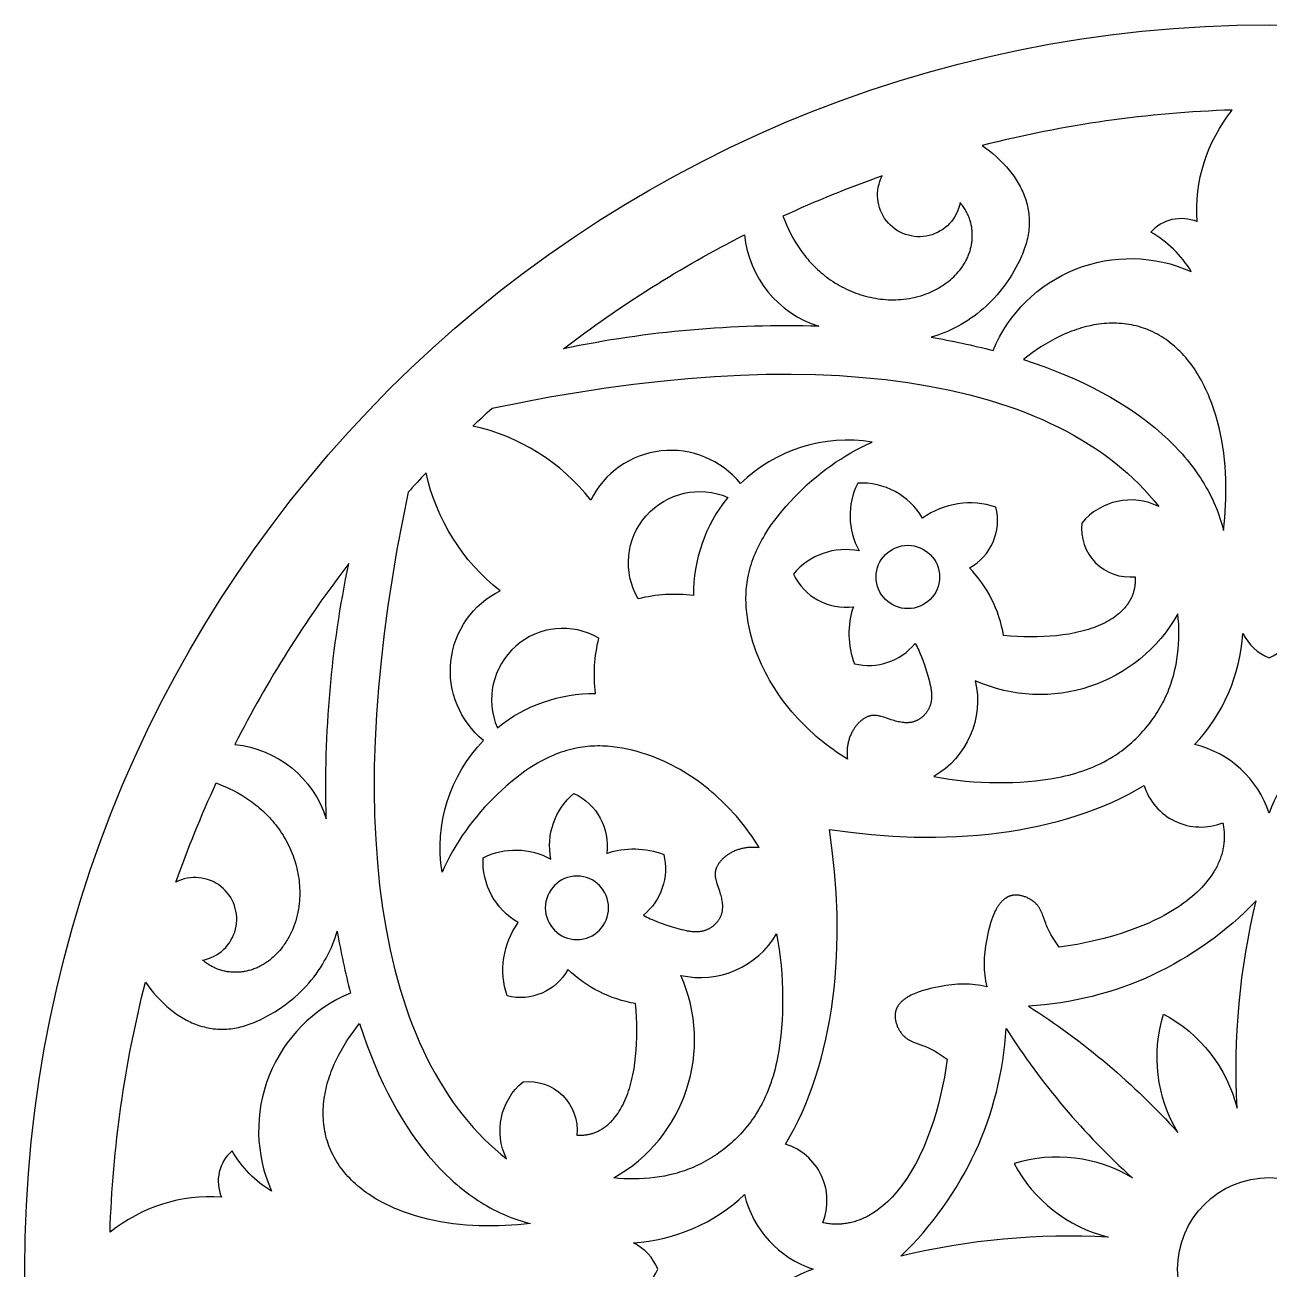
# Model space of a CAD drawing. Extents: x 4084 to 4967, y 642 to 1525.
# Drawn here: x 4084.3 to 4525.8, y 1083.1 to 1524.6 of the extents above; entities that cross this region are included whole.
import ezdxf

# ---------------------------------------------------------------- set-up
doc = ezdxf.new("R2010")
doc.units = 0
doc.layers.add('LAYER_1', color=1, linetype='CONTINUOUS')

msp = doc.modelspace()

# ---------------------------------------------------------------- linework, layer by layer
at = {"layer": 'LAYER_1'}
for points in [[(4427.89, 1409.04, -0.422668), (4498.19, 1437.05, 0.127435), (4483.86, 1451.04, -0.326761), (4500.26, 1454.82, -0.189007), (4512.74, 1494.37, 0.054597), (4424.03, 1481.79), (4425.31, 1480.85), (4426.56, 1479.88), (4427.76, 1478.9), (4428.92, 1477.88), (4430.04, 1476.85), (4431.11, 1475.79), (4432.13, 1474.71), (4432.62, 1474.16), (4433.1, 1473.61), (4433.57, 1473.05), (4434.02, 1472.49), (4434.47, 1471.92), (4434.89, 1471.35), (4435.31, 1470.77), (4435.71, 1470.18), (4436.09, 1469.59), (4436.47, 1469), (4436.82, 1468.4), (4437.17, 1467.8), (4437.49, 1467.19), (4437.81, 1466.58), (4438.1, 1465.96), (4438.39, 1465.34), (4438.65, 1464.72), (4438.9, 1464.09), (4439.14, 1463.46), (4439.36, 1462.82), (4439.56, 1462.18), (4439.75, 1461.53), (4439.92, 1460.89), (4440.07, 1460.24), (4440.21, 1459.58), (4440.33, 1458.92), (4440.43, 1458.26), (4440.52, 1457.6), (4440.59, 1456.93), (4440.64, 1456.26), (4440.67, 1455.59), (4440.69, 1454.92), (4440.69, 1454.24), (4440.67, 1453.56), (4440.64, 1452.88), (4440.59, 1452.2), (4440.52, 1451.51), (4440.43, 1450.83), (4440.32, 1450.14), (4440.2, 1449.45), (4440.06, 1448.76), (4439.9, 1448.07), (4439.72, 1447.38), (4439.53, 1446.69), (4439.31, 1445.99), (4439.08, 1445.3), (4438.83, 1444.61), (4438.57, 1443.91), (4438.29, 1443.22), (4437.99, 1442.52), (4437.35, 1441.15), (4436.68, 1439.79), (4435.98, 1438.47), (4435.25, 1437.16), (4434.49, 1435.89), (4433.7, 1434.64), (4432.88, 1433.42), (4432.03, 1432.23), (4431.15, 1431.07), (4430.25, 1429.94), (4429.32, 1428.84), (4428.37, 1427.78), (4427.39, 1426.75), (4426.39, 1425.75), (4425.38, 1424.79), (4424.34, 1423.86), (4423.28, 1422.96), (4422.2, 1422.1), (4421.11, 1421.28), (4420, 1420.49), (4418.88, 1419.73), (4417.74, 1419.02), (4416.59, 1418.33), (4415.44, 1417.69), (4414.27, 1417.07), (4413.09, 1416.49), (4411.9, 1415.95), (4410.71, 1415.44), (4409.51, 1414.97), (4408.31, 1414.53), (4407.1, 1414.12), (4405.9, 1413.74, -0.023045)], [(4416.17, 1461.51, -1.162222), (4388.57, 1471.01, 0.023123), (4353.33, 1456.68), (4353.94, 1455.13), (4354.59, 1453.58), (4355.3, 1452.06), (4356.05, 1450.55), (4356.85, 1449.07), (4357.7, 1447.61), (4358.6, 1446.18), (4359.55, 1444.78), (4360.04, 1444.09), (4360.54, 1443.41), (4361.06, 1442.74), (4361.59, 1442.08), (4362.13, 1441.43), (4362.68, 1440.79), (4363.25, 1440.16), (4363.82, 1439.54), (4364.41, 1438.93), (4365.01, 1438.34), (4365.63, 1437.75), (4366.25, 1437.18), (4366.89, 1436.62), (4367.54, 1436.08), (4368.2, 1435.55), (4368.87, 1435.03), (4369.6, 1434.5), (4370.34, 1433.98), (4371.09, 1433.48), (4371.85, 1432.99), (4372.63, 1432.53), (4373.42, 1432.08), (4374.21, 1431.65), (4375.02, 1431.23), (4375.84, 1430.83), (4376.66, 1430.46), (4377.5, 1430.1), (4378.34, 1429.76), (4379.19, 1429.43), (4380.05, 1429.13), (4380.91, 1428.85), (4381.78, 1428.59), (4382.65, 1428.34), (4383.53, 1428.12), (4384.41, 1427.92), (4385.3, 1427.73), (4386.19, 1427.57), (4387.08, 1427.43), (4387.98, 1427.31), (4388.88, 1427.21), (4389.77, 1427.14), (4390.67, 1427.08), (4391.57, 1427.05), (4392.47, 1427.04), (4393.37, 1427.06), (4394.27, 1427.1), (4395.17, 1427.16), (4396.06, 1427.24), (4397.1, 1427.37), (4398.14, 1427.53), (4399.17, 1427.72), (4400.19, 1427.95), (4401.21, 1428.21), (4402.22, 1428.5), (4403.21, 1428.82), (4404.19, 1429.18), (4405.16, 1429.56), (4406.12, 1429.98), (4407.06, 1430.44), (4407.53, 1430.68), (4407.99, 1430.92), (4408.44, 1431.18), (4408.89, 1431.44), (4409.34, 1431.71), (4409.78, 1431.99), (4410.22, 1432.28), (4410.65, 1432.57), (4411.08, 1432.88), (4411.5, 1433.19), (4412.12, 1433.67), (4412.73, 1434.17), (4413.32, 1434.69), (4413.9, 1435.23), (4414.46, 1435.78), (4415, 1436.35), (4415.52, 1436.94), (4416.03, 1437.54), (4416.51, 1438.16), (4416.74, 1438.48), (4416.97, 1438.8), (4417.19, 1439.13), (4417.4, 1439.45), (4417.61, 1439.79), (4417.81, 1440.12), (4418.01, 1440.46), (4418.2, 1440.8), (4418.38, 1441.15), (4418.56, 1441.5), (4418.73, 1441.86), (4418.89, 1442.22), (4419.04, 1442.58), (4419.19, 1442.94), (4419.33, 1443.31), (4419.46, 1443.69), (4419.59, 1444.07), (4419.7, 1444.45), (4419.81, 1444.83), (4419.92, 1445.22), (4420.01, 1445.61), (4420.1, 1446), (4420.17, 1446.39), (4420.24, 1446.78), (4420.3, 1447.18), (4420.36, 1447.58), (4420.4, 1447.97), (4420.44, 1448.37), (4420.47, 1448.77), (4420.49, 1449.17), (4420.5, 1449.57), (4420.5, 1449.97), (4420.5, 1450.37), (4420.49, 1450.77), (4420.46, 1451.17), (4420.43, 1451.57), (4420.39, 1451.96), (4420.35, 1452.36), (4420.29, 1452.75), (4420.22, 1453.14), (4420.15, 1453.53), (4420.07, 1453.92), (4419.97, 1454.3), (4419.87, 1454.68), (4419.76, 1455.06), (4419.64, 1455.44), (4419.5, 1455.85), (4419.34, 1456.27), (4419.17, 1456.67), (4419, 1457.08), (4418.81, 1457.47), (4418.61, 1457.87), (4418.4, 1458.26), (4418.19, 1458.64), (4417.96, 1459.02), (4417.73, 1459.39), (4417.49, 1459.76), (4417.24, 1460.12), (4416.98, 1460.48), (4416.72, 1460.83), (4416.45, 1461.17)], [(4339.71, 1450.09, 0.301274), (4366.04, 1417.64, 0.05864), (4275.47, 1409.66, -0.046215)], [(4285.11, 1355.97, 0.174213), (4243.26, 1382.23, -0.005671), (4250.12, 1388.56), (4270.49, 1392.55), (4290.48, 1395.79), (4300.31, 1397.11), (4310.01, 1398.22), (4319.57, 1399.13), (4328.98, 1399.83), (4338.23, 1400.32), (4347.31, 1400.59), (4356.2, 1400.65), (4364.91, 1400.49), (4373.41, 1400.12), (4381.69, 1399.52), (4389.76, 1398.71), (4397.6, 1397.68), (4405.2, 1396.44), (4412.55, 1394.97), (4416.14, 1394.16), (4419.65, 1393.3), (4423.11, 1392.38), (4426.5, 1391.41), (4429.82, 1390.39), (4433.07, 1389.32), (4436.26, 1388.19), (4439.38, 1387.02), (4442.42, 1385.79), (4445.4, 1384.51), (4448.31, 1383.19), (4451.15, 1381.81), (4453.92, 1380.39), (4456.62, 1378.92), (4459.24, 1377.4), (4461.79, 1375.84), (4464.27, 1374.23), (4466.68, 1372.57), (4469.01, 1370.87), (4471.27, 1369.12), (4473.46, 1367.34), (4475.57, 1365.51), (4477.62, 1363.63), (4479.58, 1361.72), (4481.48, 1359.77), (4483.3, 1357.77), (4485.04, 1355.74), (4486.72, 1353.67, 0.348975), (4459.37, 1347.82, 0.480384), (4478.3, 1328.78), (4478.31, 1328.46), (4478.32, 1328.14), (4478.33, 1327.83), (4478.33, 1327.51), (4478.32, 1327.2), (4478.31, 1326.88), (4478.29, 1326.57), (4478.26, 1326.26), (4478.23, 1325.95), (4478.19, 1325.64), (4478.15, 1325.33), (4478.1, 1325.02), (4478.04, 1324.71), (4477.98, 1324.4), (4477.91, 1324.1), (4477.83, 1323.79), (4477.74, 1323.49), (4477.65, 1323.19), (4477.56, 1322.89), (4477.45, 1322.59), (4477.34, 1322.29), (4477.22, 1322), (4477.1, 1321.7), (4476.97, 1321.41), (4476.83, 1321.12), (4476.68, 1320.83), (4476.53, 1320.54), (4476.37, 1320.26), (4476.21, 1319.98), (4476.03, 1319.69), (4475.85, 1319.42), (4475.67, 1319.14), (4475.47, 1318.86), (4475.27, 1318.59), (4475.06, 1318.32), (4474.85, 1318.05), (4474.62, 1317.79), (4474.4, 1317.52), (4474.16, 1317.26), (4473.92, 1317.01), (4473.67, 1316.75), (4473.41, 1316.5), (4473.14, 1316.25), (4472.87, 1316), (4472.59, 1315.76), (4472.31, 1315.51), (4471.72, 1315.04), (4471.1, 1314.58), (4470.46, 1314.13), (4469.79, 1313.69), (4469.09, 1313.27), (4468.37, 1312.86), (4467.62, 1312.46), (4466.84, 1312.07), (4466.04, 1311.7), (4465.22, 1311.35), (4464.38, 1311.01), (4463.51, 1310.68), (4462.62, 1310.37), (4461.7, 1310.08), (4460.77, 1309.8), (4459.81, 1309.53), (4458.84, 1309.29), (4457.85, 1309.05), (4456.84, 1308.84), (4455.81, 1308.63), (4454.76, 1308.45), (4452.62, 1308.12), (4450.43, 1307.86), (4448.18, 1307.67), (4445.9, 1307.53), (4443.57, 1307.45), (4441.22, 1307.44), (4438.84, 1307.48), (4436.44, 1307.57), (4434.03, 1307.72), (4431.62, 1307.92, 0.151207), (4419.5, 1331.9, 0.338214), (4428.91, 1353.47, 0.239572), (4402.87, 1349.57, 0.279084), (4379.86, 1361.99, 0.247206), (4380.33, 1337.93, 0.276208), (4357.06, 1329.74, 0.330951), (4378.3, 1318.13, 0.176903), (4378.72, 1297.88, 0.284816), (4400.25, 1305.1), (4400.59, 1304.5), (4400.91, 1303.9), (4401.22, 1303.29), (4401.51, 1302.67), (4401.79, 1302.05), (4402.06, 1301.43), (4402.57, 1300.16), (4403.05, 1298.87), (4403.5, 1297.56), (4404.36, 1294.85), (4404.85, 1293.24), (4405.3, 1291.6), (4405.49, 1290.78), (4405.67, 1289.95), (4405.75, 1289.54), (4405.82, 1289.13), (4405.88, 1288.72), (4405.93, 1288.31), (4405.98, 1287.91), (4406.01, 1287.5), (4406.04, 1287.1), (4406.05, 1286.69), (4406.05, 1286.29), (4406.04, 1285.9), (4406.02, 1285.5), (4406, 1285.3), (4405.98, 1285.11), (4405.96, 1284.91), (4405.93, 1284.72), (4405.9, 1284.53), (4405.86, 1284.33), (4405.82, 1284.14), (4405.78, 1283.95), (4405.74, 1283.76), (4405.69, 1283.57), (4405.63, 1283.38), (4405.57, 1283.2), (4405.51, 1283.01), (4405.44, 1282.83), (4405.37, 1282.64), (4405.3, 1282.46), (4405.22, 1282.28), (4405.13, 1282.1), (4405.04, 1281.91), (4404.94, 1281.72), (4404.83, 1281.53), (4404.72, 1281.35), (4404.61, 1281.16), (4404.49, 1280.98), (4404.36, 1280.8), (4404.23, 1280.62), (4404.1, 1280.45), (4403.96, 1280.28), (4403.82, 1280.11), (4403.68, 1279.94), (4403.53, 1279.78), (4403.38, 1279.62), (4403.22, 1279.46), (4403.06, 1279.31), (4402.9, 1279.16), (4402.73, 1279.02), (4402.56, 1278.88), (4402.39, 1278.74), (4402.21, 1278.61), (4402.04, 1278.48), (4401.86, 1278.35), (4401.67, 1278.23), (4401.49, 1278.12), (4401.3, 1278.01), (4401.11, 1277.91), (4400.92, 1277.81), (4400.72, 1277.71), (4400.53, 1277.62), (4400.33, 1277.54), (4400.13, 1277.47), (4399.92, 1277.39), (4399.7, 1277.32), (4399.48, 1277.26), (4399.26, 1277.2), (4399.04, 1277.15), (4398.82, 1277.11), (4398.59, 1277.07), (4398.36, 1277.04), (4398.14, 1277.01), (4397.91, 1276.99), (4397.68, 1276.98), (4397.45, 1276.97), (4397.22, 1276.97), (4396.99, 1276.97), (4396.76, 1276.97), (4396.52, 1276.99), (4396.29, 1277), (4396.06, 1277.02), (4395.82, 1277.05), (4395.59, 1277.08), (4395.12, 1277.15), (4394.64, 1277.23), (4394.17, 1277.33), (4393.7, 1277.45), (4393.23, 1277.57), (4392.76, 1277.71), (4391.7, 1278.05), (4389.09, 1278.93), (4388.58, 1279.09), (4388.07, 1279.23), (4387.81, 1279.29), (4387.56, 1279.35), (4387.31, 1279.4), (4387.05, 1279.44), (4386.8, 1279.48), (4386.55, 1279.52), (4386.3, 1279.54), (4386.06, 1279.56), (4385.81, 1279.57), (4385.69, 1279.57), (4385.56, 1279.57), (4385.44, 1279.57), (4385.32, 1279.56), (4385.2, 1279.55), (4385.07, 1279.54), (4384.95, 1279.53), (4384.83, 1279.52), (4384.71, 1279.5), (4384.59, 1279.48), (4384.47, 1279.46), (4384.36, 1279.43), (4384.24, 1279.4), (4384.13, 1279.37), (4384.01, 1279.34), (4383.9, 1279.31), (4383.78, 1279.27), (4383.67, 1279.23), (4383.56, 1279.19), (4383.44, 1279.15), (4383.22, 1279.06), (4383, 1278.96), (4382.77, 1278.85), (4382.55, 1278.73), (4382.34, 1278.61), (4382.12, 1278.48), (4381.91, 1278.34), (4381.7, 1278.19), (4381.49, 1278.04), (4381.28, 1277.88), (4381.08, 1277.72), (4380.88, 1277.55), (4380.69, 1277.37), (4380.49, 1277.19), (4380.3, 1277.01), (4380.11, 1276.81), (4379.93, 1276.62), (4379.75, 1276.42), (4379.57, 1276.22), (4379.4, 1276.01), (4379.23, 1275.8), (4379.07, 1275.59), (4378.91, 1275.37), (4378.75, 1275.15), (4378.6, 1274.93), (4378.45, 1274.7), (4378.31, 1274.48), (4378.13, 1274.18), (4377.96, 1273.87), (4377.79, 1273.57), (4377.64, 1273.26), (4377.49, 1272.95), (4377.35, 1272.63), (4377.21, 1272.32), (4377.09, 1272), (4376.97, 1271.68), (4376.86, 1271.36), (4376.76, 1271.04), (4376.66, 1270.71), (4376.58, 1270.38), (4376.5, 1270.06), (4376.42, 1269.73), (4376.36, 1269.4), (4376.3, 1269.07), (4376.24, 1268.74), (4376.2, 1268.41), (4376.16, 1268.07), (4376.13, 1267.74), (4376.1, 1267.41), (4376.08, 1267.07), (4376.07, 1266.74), (4376.06, 1266.41), (4376.06, 1266.07), (4376.06, 1265.74), (4376.07, 1265.41), (4376.11, 1264.74), (4376.17, 1264.08), (4374.89, 1264.88), (4373.63, 1265.7), (4372.37, 1266.55), (4371.13, 1267.42), (4369.91, 1268.32), (4368.69, 1269.24), (4367.5, 1270.18), (4366.32, 1271.15), (4365.16, 1272.14), (4364.01, 1273.15), (4362.88, 1274.18), (4361.77, 1275.24), (4360.68, 1276.31), (4359.61, 1277.41), (4358.56, 1278.53), (4357.54, 1279.67), (4356.53, 1280.83), (4355.55, 1282.01), (4354.59, 1283.21), (4353.65, 1284.42), (4352.74, 1285.66), (4351.86, 1286.92), (4351, 1288.19), (4350.16, 1289.49), (4349.36, 1290.8), (4348.58, 1292.12), (4347.83, 1293.47), (4347.11, 1294.83), (4346.42, 1296.21), (4345.75, 1297.61), (4345.13, 1299.02), (4344.53, 1300.45), (4343.87, 1302.14), (4343.26, 1303.85), (4342.69, 1305.57), (4342.18, 1307.31), (4341.72, 1309.06), (4341.32, 1310.82), (4340.98, 1312.59), (4340.69, 1314.36), (4340.57, 1315.25), (4340.47, 1316.14), (4340.38, 1317.02), (4340.31, 1317.91), (4340.26, 1318.8), (4340.22, 1319.68), (4340.2, 1320.57), (4340.2, 1321.45), (4340.22, 1322.33), (4340.25, 1323.21), (4340.31, 1324.08), (4340.38, 1324.96), (4340.47, 1325.83), (4340.58, 1326.7), (4340.71, 1327.56), (4340.86, 1328.42), (4341.05, 1329.42), (4341.28, 1330.41), (4341.53, 1331.4), (4341.81, 1332.38), (4342.11, 1333.35), (4342.44, 1334.32), (4342.79, 1335.28), (4343.16, 1336.24), (4343.56, 1337.18), (4343.97, 1338.13), (4344.41, 1339.06), (4344.87, 1339.99), (4345.34, 1340.91), (4345.84, 1341.82), (4346.36, 1342.73), (4346.89, 1343.63), (4348, 1345.4), (4349.18, 1347.15), (4350.42, 1348.86), (4351.71, 1350.54), (4353.04, 1352.19), (4354.42, 1353.8), (4355.84, 1355.38), (4357.29, 1356.92), (4358.82, 1358.47), (4360.37, 1359.98), (4361.95, 1361.45), (4363.56, 1362.88), (4365.2, 1364.26), (4366.86, 1365.61), (4368.56, 1366.91), (4370.28, 1368.16), (4372.02, 1369.37), (4373.8, 1370.54), (4375.6, 1371.66), (4377.42, 1372.73), (4379.27, 1373.76), (4381.15, 1374.74), (4383.05, 1375.67), (4384.98, 1376.56, 0.236208), (4338.22, 1361.83, 0.54694)], [(4252.95, 1323.82, -0.174213), (4226.7, 1365.66, 0.005671), (4220.36, 1358.8), (4216.37, 1338.44), (4213.14, 1318.44), (4211.82, 1308.62), (4210.7, 1298.92), (4209.79, 1289.35), (4209.09, 1279.94), (4208.6, 1270.69), (4208.33, 1261.62), (4208.27, 1252.72), (4208.43, 1244.02), (4208.81, 1235.52), (4209.4, 1227.23), (4210.21, 1219.16), (4211.24, 1211.32), (4212.49, 1203.72), (4213.95, 1196.37), (4214.76, 1192.79), (4215.63, 1189.27), (4216.54, 1185.82), (4217.51, 1182.43), (4218.53, 1179.11), (4219.61, 1175.85), (4220.73, 1172.67), (4221.91, 1169.55), (4223.13, 1166.5), (4224.41, 1163.52), (4225.73, 1160.61), (4227.11, 1157.77), (4228.53, 1155), (4230, 1152.31), (4231.52, 1149.68), (4233.09, 1147.13), (4234.7, 1144.65), (4236.35, 1142.25), (4238.05, 1139.91), (4239.8, 1137.65), (4241.59, 1135.46), (4243.42, 1133.35), (4245.29, 1131.31), (4247.2, 1129.34), (4249.16, 1127.45), (4251.15, 1125.63), (4253.18, 1123.88), (4255.26, 1122.2, -0.348975), (4261.1, 1149.56, -0.480384), (4280.15, 1130.63), (4280.46, 1130.61), (4280.78, 1130.6), (4281.1, 1130.59), (4281.41, 1130.59), (4281.73, 1130.6), (4282.04, 1130.61), (4282.35, 1130.63), (4282.67, 1130.66), (4282.98, 1130.69), (4283.29, 1130.73), (4283.6, 1130.77), (4283.91, 1130.82), (4284.21, 1130.88), (4284.52, 1130.95), (4284.83, 1131.02), (4285.13, 1131.09), (4285.43, 1131.18), (4285.73, 1131.27), (4286.03, 1131.37), (4286.33, 1131.47), (4286.63, 1131.58), (4286.93, 1131.7), (4287.22, 1131.82), (4287.51, 1131.96), (4287.8, 1132.09), (4288.09, 1132.24), (4288.38, 1132.39), (4288.66, 1132.55), (4288.95, 1132.72), (4289.23, 1132.89), (4289.51, 1133.07), (4289.78, 1133.26), (4290.06, 1133.45), (4290.33, 1133.65), (4290.6, 1133.86), (4290.87, 1134.08), (4291.14, 1134.3), (4291.4, 1134.53), (4291.66, 1134.76), (4291.92, 1135.01), (4292.17, 1135.26), (4292.43, 1135.52), (4292.68, 1135.78), (4292.92, 1136.05), (4293.17, 1136.33), (4293.41, 1136.61), (4293.88, 1137.2), (4294.35, 1137.82), (4294.8, 1138.47), (4295.23, 1139.14), (4295.66, 1139.83), (4296.07, 1140.56), (4296.47, 1141.31), (4296.85, 1142.08), (4297.22, 1142.88), (4297.57, 1143.7), (4297.91, 1144.55), (4298.24, 1145.42), (4298.55, 1146.31), (4298.84, 1147.22), (4299.12, 1148.16), (4299.39, 1149.11), (4299.64, 1150.08), (4299.87, 1151.08), (4300.09, 1152.09), (4300.29, 1153.12), (4300.47, 1154.16), (4300.8, 1156.3), (4301.06, 1158.49), (4301.26, 1160.74), (4301.39, 1163.03), (4301.47, 1165.35), (4301.49, 1167.71), (4301.45, 1170.09), (4301.35, 1172.48), (4301.2, 1174.89), (4301, 1177.3, -0.151207), (4277.02, 1189.42, -0.338214), (4255.46, 1180.01, -0.239572), (4259.36, 1206.05, -0.279084), (4246.93, 1229.06, -0.247206), (4271, 1228.6, -0.276208), (4279.18, 1251.87, -0.330951), (4290.79, 1230.62, -0.176903), (4311.05, 1230.2, -0.284816), (4303.82, 1208.67), (4304.42, 1208.34), (4305.03, 1208.01), (4305.64, 1207.71), (4306.25, 1207.41), (4306.87, 1207.13), (4307.5, 1206.86), (4308.76, 1206.35), (4310.05, 1205.88), (4311.36, 1205.43), (4314.07, 1204.56), (4315.68, 1204.08), (4317.32, 1203.63), (4318.15, 1203.43), (4318.97, 1203.25), (4319.38, 1203.18), (4319.79, 1203.11), (4320.2, 1203.04), (4320.61, 1202.99), (4321.02, 1202.95), (4321.42, 1202.91), (4321.83, 1202.89), (4322.23, 1202.87), (4322.63, 1202.87), (4323.03, 1202.88), (4323.42, 1202.91), (4323.62, 1202.92), (4323.82, 1202.94), (4324.01, 1202.97), (4324.2, 1203), (4324.4, 1203.03), (4324.59, 1203.06), (4324.78, 1203.1), (4324.97, 1203.14), (4325.16, 1203.19), (4325.35, 1203.24), (4325.54, 1203.29), (4325.73, 1203.35), (4325.91, 1203.41), (4326.1, 1203.48), (4326.28, 1203.55), (4326.46, 1203.63), (4326.64, 1203.71), (4326.82, 1203.79), (4327.02, 1203.88), (4327.2, 1203.99), (4327.39, 1204.09), (4327.58, 1204.2), (4327.76, 1204.32), (4327.94, 1204.44), (4328.12, 1204.56), (4328.3, 1204.69), (4328.47, 1204.82), (4328.65, 1204.96), (4328.81, 1205.1), (4328.98, 1205.25), (4329.14, 1205.4), (4329.3, 1205.55), (4329.46, 1205.7), (4329.61, 1205.86), (4329.76, 1206.03), (4329.91, 1206.19), (4330.05, 1206.36), (4330.18, 1206.53), (4330.32, 1206.71), (4330.45, 1206.89), (4330.57, 1207.07), (4330.69, 1207.25), (4330.8, 1207.44), (4330.91, 1207.62), (4331.02, 1207.81), (4331.12, 1208.01), (4331.21, 1208.2), (4331.3, 1208.39), (4331.38, 1208.59), (4331.46, 1208.79), (4331.53, 1209), (4331.6, 1209.22), (4331.67, 1209.44), (4331.72, 1209.66), (4331.77, 1209.88), (4331.82, 1210.11), (4331.85, 1210.33), (4331.88, 1210.56), (4331.91, 1210.79), (4331.93, 1211.01), (4331.94, 1211.24), (4331.95, 1211.47), (4331.96, 1211.7), (4331.95, 1211.93), (4331.95, 1212.17), (4331.94, 1212.4), (4331.92, 1212.63), (4331.9, 1212.87), (4331.88, 1213.1), (4331.85, 1213.34), (4331.78, 1213.81), (4331.69, 1214.28), (4331.59, 1214.75), (4331.48, 1215.22), (4331.35, 1215.69), (4331.21, 1216.17), (4330.87, 1217.23), (4329.99, 1219.83), (4329.84, 1220.35), (4329.7, 1220.86), (4329.64, 1221.11), (4329.58, 1221.37), (4329.53, 1221.62), (4329.48, 1221.87), (4329.44, 1222.12), (4329.41, 1222.37), (4329.38, 1222.62), (4329.36, 1222.87), (4329.36, 1223.11), (4329.35, 1223.24), (4329.35, 1223.36), (4329.36, 1223.48), (4329.36, 1223.6), (4329.37, 1223.73), (4329.38, 1223.85), (4329.39, 1223.97), (4329.41, 1224.09), (4329.43, 1224.21), (4329.45, 1224.33), (4329.47, 1224.45), (4329.49, 1224.57), (4329.52, 1224.68), (4329.55, 1224.8), (4329.58, 1224.91), (4329.61, 1225.03), (4329.65, 1225.14), (4329.69, 1225.25), (4329.73, 1225.37), (4329.77, 1225.48), (4329.86, 1225.7), (4329.97, 1225.93), (4330.07, 1226.15), (4330.19, 1226.37), (4330.31, 1226.59), (4330.45, 1226.8), (4330.58, 1227.01), (4330.73, 1227.23), (4330.88, 1227.43), (4331.04, 1227.64), (4331.21, 1227.84), (4331.38, 1228.04), (4331.55, 1228.24), (4331.73, 1228.43), (4331.92, 1228.62), (4332.11, 1228.81), (4332.3, 1228.99), (4332.5, 1229.17), (4332.71, 1229.35), (4332.91, 1229.52), (4333.12, 1229.69), (4333.34, 1229.86), (4333.55, 1230.02), (4333.77, 1230.17), (4334, 1230.32), (4334.22, 1230.47), (4334.44, 1230.61), (4334.75, 1230.79), (4335.05, 1230.97), (4335.36, 1231.13), (4335.67, 1231.29), (4335.98, 1231.44), (4336.29, 1231.58), (4336.61, 1231.71), (4336.92, 1231.84), (4337.24, 1231.95), (4337.56, 1232.06), (4337.89, 1232.16), (4338.21, 1232.26), (4338.54, 1232.35), (4338.87, 1232.43), (4339.19, 1232.5), (4339.52, 1232.57), (4339.85, 1232.63), (4340.19, 1232.68), (4340.52, 1232.73), (4340.85, 1232.76), (4341.18, 1232.8), (4341.52, 1232.82), (4341.85, 1232.84), (4342.18, 1232.86), (4342.52, 1232.86), (4342.85, 1232.87), (4343.18, 1232.86), (4343.52, 1232.85), (4344.18, 1232.81), (4344.84, 1232.75), (4344.04, 1234.03), (4343.22, 1235.3), (4342.37, 1236.55), (4341.5, 1237.79), (4340.6, 1239.02), (4339.68, 1240.23), (4338.74, 1241.42), (4337.78, 1242.6), (4336.79, 1243.77), (4335.78, 1244.91), (4334.74, 1246.04), (4333.69, 1247.15), (4332.61, 1248.24), (4331.51, 1249.31), (4330.39, 1250.36), (4329.26, 1251.39), (4328.1, 1252.39), (4326.92, 1253.37), (4325.72, 1254.33), (4324.5, 1255.27), (4323.26, 1256.18), (4322.01, 1257.07), (4320.73, 1257.93), (4319.44, 1258.76), (4318.13, 1259.57), (4316.8, 1260.35), (4315.45, 1261.1), (4314.09, 1261.82), (4312.71, 1262.51), (4311.32, 1263.17), (4309.9, 1263.8), (4308.48, 1264.4), (4306.79, 1265.05), (4305.08, 1265.67), (4303.35, 1266.23), (4301.61, 1266.74), (4299.86, 1267.2), (4298.1, 1267.6), (4296.33, 1267.95), (4294.56, 1268.23), (4293.68, 1268.35), (4292.79, 1268.45), (4291.9, 1268.54), (4291.01, 1268.61), (4290.13, 1268.66), (4289.24, 1268.7), (4288.36, 1268.72), (4287.48, 1268.72), (4286.59, 1268.7), (4285.72, 1268.67), (4284.84, 1268.62), (4283.96, 1268.55), (4283.09, 1268.46), (4282.23, 1268.35), (4281.36, 1268.22), (4280.5, 1268.07), (4279.5, 1267.87), (4278.51, 1267.64), (4277.53, 1267.39), (4276.55, 1267.11), (4275.57, 1266.81), (4274.6, 1266.49), (4273.64, 1266.14), (4272.69, 1265.76), (4271.74, 1265.37), (4270.8, 1264.95), (4269.86, 1264.51), (4268.94, 1264.06), (4268.01, 1263.58), (4267.1, 1263.08), (4266.19, 1262.57), (4265.29, 1262.04), (4263.52, 1260.92), (4261.77, 1259.74), (4260.06, 1258.51), (4258.38, 1257.22), (4256.73, 1255.88), (4255.12, 1254.5), (4253.54, 1253.08), (4252, 1251.63), (4250.45, 1250.11), (4248.94, 1248.55), (4247.47, 1246.97), (4246.05, 1245.36), (4244.66, 1243.72), (4243.32, 1242.06), (4242.02, 1240.37), (4240.76, 1238.65), (4239.55, 1236.9), (4238.38, 1235.13), (4237.26, 1233.33), (4236.19, 1231.5), (4235.16, 1229.65), (4234.18, 1227.77), (4233.25, 1225.87), (4232.37, 1223.94, -0.236208), (4247.1, 1270.7, -0.54694)], [(4301.93, 1320.93, -0.723097), (4333.75, 1356.94, 0.173533), (4321.55, 1322.1, 0.092314)], [(4158.83, 1269.21, -0.301274), (4191.28, 1242.89, -0.05864), (4199.26, 1333.45, 0.046215)], [(4493.44, 1315.63, -0.387941), (4421.58, 1291.85, -0.32891), (4406.82, 1257.89), (4409.61, 1257.36), (4412.41, 1256.91), (4415.22, 1256.55), (4418.05, 1256.25), (4420.88, 1256.03), (4423.73, 1255.87), (4426.6, 1255.77), (4429.48, 1255.73), (4432.15, 1255.75), (4434.84, 1255.81), (4437.53, 1255.92), (4440.21, 1256.1), (4442.9, 1256.35), (4445.57, 1256.66), (4448.22, 1257.06), (4450.85, 1257.53), (4452.16, 1257.81), (4453.46, 1258.1), (4454.75, 1258.42), (4456.03, 1258.76), (4457.3, 1259.12), (4458.56, 1259.51), (4459.81, 1259.93), (4461.05, 1260.38), (4462.28, 1260.85), (4463.5, 1261.35), (4464.7, 1261.88), (4465.89, 1262.44), (4467.06, 1263.02), (4468.22, 1263.64), (4469.36, 1264.29), (4470.49, 1264.98), (4471.26, 1265.47), (4472.03, 1265.98), (4472.78, 1266.51), (4473.53, 1267.05), (4474.27, 1267.61), (4475, 1268.18), (4475.72, 1268.77), (4476.43, 1269.37), (4477.12, 1269.98), (4477.81, 1270.61), (4478.49, 1271.24), (4479.15, 1271.9), (4479.8, 1272.56), (4480.44, 1273.24), (4481.07, 1273.93), (4481.69, 1274.63), (4482.29, 1275.34), (4482.88, 1276.07), (4483.45, 1276.8), (4484.02, 1277.55), (4484.57, 1278.3), (4485.1, 1279.07), (4485.62, 1279.84), (4486.13, 1280.63), (4486.62, 1281.42), (4487.09, 1282.22), (4487.55, 1283.04), (4487.99, 1283.86), (4488.42, 1284.68), (4488.83, 1285.52), (4489.23, 1286.36), (4489.6, 1287.21), (4489.96, 1288.05), (4490.29, 1288.89), (4490.61, 1289.74), (4490.92, 1290.6), (4491.21, 1291.46), (4491.48, 1292.32), (4491.73, 1293.2), (4491.98, 1294.07), (4492.41, 1295.83), (4492.79, 1297.61), (4493.1, 1299.4), (4493.36, 1301.2), (4493.56, 1303), (4493.7, 1304.81), (4493.79, 1306.62), (4493.83, 1308.43), (4493.81, 1310.24), (4493.74, 1312.05), (4493.61, 1313.85)], [(4288, 1306.99, 0.723097), (4251.98, 1275.17, -0.173533), (4286.82, 1287.38, -0.092314)], [(4525.82, 1244.88, 0.262072), (4499.38, 1269.23, 0.173657), (4516.54, 1308.63, 0.181067), (4525.82, 1299.98, 0.181067), (4535.1, 1308.63, 0.173657), (4552.27, 1269.23, 0.262072)], [(4147.41, 1192.75, 1.162222), (4137.91, 1220.36, -0.023123), (4152.24, 1255.59), (4153.8, 1254.99), (4155.34, 1254.33), (4156.86, 1253.63), (4158.37, 1252.87), (4159.86, 1252.07), (4161.32, 1251.22), (4162.75, 1250.32), (4164.15, 1249.38), (4164.84, 1248.88), (4165.51, 1248.38), (4166.18, 1247.86), (4166.85, 1247.34), (4167.5, 1246.79), (4168.14, 1246.24), (4168.77, 1245.68), (4169.38, 1245.1), (4169.99, 1244.51), (4170.59, 1243.91), (4171.17, 1243.3), (4171.74, 1242.67), (4172.3, 1242.04), (4172.84, 1241.39), (4173.38, 1240.73), (4173.89, 1240.05), (4174.43, 1239.33), (4174.94, 1238.59), (4175.45, 1237.83), (4175.93, 1237.07), (4176.4, 1236.29), (4176.85, 1235.51), (4177.28, 1234.71), (4177.69, 1233.9), (4178.09, 1233.09), (4178.47, 1232.26), (4178.83, 1231.43), (4179.17, 1230.58), (4179.49, 1229.73), (4179.79, 1228.88), (4180.07, 1228.02), (4180.34, 1227.15), (4180.58, 1226.27), (4180.81, 1225.39), (4181.01, 1224.51), (4181.19, 1223.62), (4181.35, 1222.73), (4181.49, 1221.84), (4181.61, 1220.94), (4181.71, 1220.05), (4181.78, 1219.15), (4181.84, 1218.25), (4181.87, 1217.35), (4181.88, 1216.45), (4181.86, 1215.55), (4181.83, 1214.65), (4181.77, 1213.76), (4181.68, 1212.86), (4181.55, 1211.82), (4181.39, 1210.78), (4181.2, 1209.75), (4180.97, 1208.73), (4180.72, 1207.71), (4180.43, 1206.71), (4180.1, 1205.71), (4179.75, 1204.73), (4179.36, 1203.76), (4178.94, 1202.8), (4178.49, 1201.86), (4178.25, 1201.4), (4178, 1200.94), (4177.75, 1200.48), (4177.48, 1200.03), (4177.21, 1199.58), (4176.93, 1199.14), (4176.65, 1198.7), (4176.35, 1198.27), (4176.05, 1197.85), (4175.73, 1197.43), (4175.25, 1196.8), (4174.75, 1196.2), (4174.23, 1195.6), (4173.7, 1195.03), (4173.14, 1194.47), (4172.57, 1193.92), (4171.98, 1193.4), (4171.38, 1192.9), (4170.76, 1192.42), (4170.44, 1192.18), (4170.12, 1191.96), (4169.8, 1191.74), (4169.47, 1191.52), (4169.14, 1191.31), (4168.8, 1191.11), (4168.46, 1190.91), (4168.12, 1190.72), (4167.77, 1190.54), (4167.42, 1190.37), (4167.07, 1190.2), (4166.71, 1190.04), (4166.35, 1189.88), (4165.98, 1189.73), (4165.61, 1189.59), (4165.23, 1189.46), (4164.86, 1189.34), (4164.48, 1189.22), (4164.09, 1189.11), (4163.71, 1189.01), (4163.32, 1188.91), (4162.93, 1188.83), (4162.53, 1188.75), (4162.14, 1188.68), (4161.74, 1188.62), (4161.35, 1188.57), (4160.95, 1188.52), (4160.55, 1188.48), (4160.15, 1188.45), (4159.75, 1188.43), (4159.35, 1188.42), (4158.95, 1188.42), (4158.55, 1188.42), (4158.15, 1188.44), (4157.76, 1188.46), (4157.36, 1188.49), (4156.96, 1188.53), (4156.57, 1188.58), (4156.17, 1188.63), (4155.78, 1188.7), (4155.39, 1188.77), (4155.01, 1188.86), (4154.62, 1188.95), (4154.24, 1189.05), (4153.86, 1189.16), (4153.49, 1189.28), (4153.07, 1189.43), (4152.66, 1189.58), (4152.25, 1189.75), (4151.85, 1189.93), (4151.45, 1190.11), (4151.05, 1190.31), (4150.67, 1190.52), (4150.28, 1190.73), (4149.9, 1190.96), (4149.53, 1191.19), (4149.16, 1191.43), (4148.8, 1191.68), (4148.44, 1191.94), (4148.09, 1192.2), (4147.75, 1192.48)], [(4369.78, 1239.14), (4377.23, 1238.11), (4384.76, 1237.3), (4392.33, 1236.73), (4399.92, 1236.42), (4403.72, 1236.36), (4407.5, 1236.37), (4411.28, 1236.44), (4415.05, 1236.59), (4418.8, 1236.8), (4422.53, 1237.09), (4426.23, 1237.45), (4429.9, 1237.89), (4433.54, 1238.39), (4437.14, 1238.97), (4440.7, 1239.63), (4444.22, 1240.36), (4447.68, 1241.16), (4451.09, 1242.04), (4454.44, 1242.99), (4457.74, 1244.01), (4460.96, 1245.11), (4464.12, 1246.28), (4467.21, 1247.52), (4470.22, 1248.83), (4473.15, 1250.2), (4476.01, 1251.65), (4478.77, 1253.16), (4481.45, 1254.73, 0.437486), (4509.37, 1241.48), (4509.46, 1241.05), (4509.54, 1240.62), (4509.61, 1240.19), (4509.68, 1239.75), (4509.73, 1239.31), (4509.78, 1238.87), (4509.82, 1238.43), (4509.85, 1237.99), (4509.88, 1237.55), (4509.89, 1237.11), (4509.9, 1236.66), (4509.89, 1236.22), (4509.88, 1235.77), (4509.86, 1235.33), (4509.83, 1234.88), (4509.79, 1234.43), (4509.74, 1233.98), (4509.68, 1233.53), (4509.62, 1233.08), (4509.54, 1232.63), (4509.45, 1232.18), (4509.36, 1231.73), (4509.25, 1231.28), (4509.14, 1230.83), (4509.01, 1230.38), (4508.88, 1229.93), (4508.74, 1229.48), (4508.58, 1229.03), (4508.42, 1228.58), (4508.24, 1228.13), (4508.06, 1227.68), (4507.87, 1227.23), (4507.66, 1226.79), (4507.45, 1226.34), (4507.23, 1225.89), (4506.99, 1225.45), (4506.75, 1225), (4506.5, 1224.56), (4506.23, 1224.12), (4505.96, 1223.68), (4505.38, 1222.8), (4504.77, 1221.93), (4504.11, 1221.06), (4503.41, 1220.2), (4502.68, 1219.35), (4501.91, 1218.51), (4501.09, 1217.67), (4500.24, 1216.85), (4499.35, 1216.04), (4498.43, 1215.23), (4497.46, 1214.44), (4496.47, 1213.66), (4495.43, 1212.89), (4494.36, 1212.14), (4493.26, 1211.4), (4492.12, 1210.67), (4490.96, 1209.96), (4489.76, 1209.26), (4488.53, 1208.58), (4487.27, 1207.92), (4485.99, 1207.27), (4484.67, 1206.64), (4483.34, 1206.02), (4481.97, 1205.42), (4479.17, 1204.28), (4476.29, 1203.21), (4473.33, 1202.21), (4470.31, 1201.28), (4467.22, 1200.43), (4464.1, 1199.66), (4460.93, 1198.96), (4457.74, 1198.33), (4454.52, 1197.78), (4451.3, 1197.3), (4448.94, 1200.91), (4448.38, 1201.84), (4448.12, 1202.31), (4447.86, 1202.78), (4447.62, 1203.26), (4447.38, 1203.75), (4447.16, 1204.24), (4446.94, 1204.74), (4446.76, 1205.21), (4446.58, 1205.7), (4445.56, 1208.62), (4445.38, 1209.1), (4445.18, 1209.57), (4444.97, 1210.03), (4444.86, 1210.26), (4444.75, 1210.49), (4444.62, 1210.71), (4444.5, 1210.94), (4444.37, 1211.15), (4444.23, 1211.37), (4444.09, 1211.58), (4443.94, 1211.79), (4443.78, 1211.99), (4443.62, 1212.19), (4443.52, 1212.31), (4443.42, 1212.42), (4443.22, 1212.64), (4443, 1212.85), (4442.78, 1213.06), (4442.55, 1213.26), (4442.32, 1213.45), (4442.07, 1213.64), (4441.82, 1213.82), (4441.56, 1214), (4441.3, 1214.17), (4441.03, 1214.33), (4440.76, 1214.48), (4440.48, 1214.63), (4440.2, 1214.77), (4439.92, 1214.9), (4439.63, 1215.02), (4439.34, 1215.14), (4439.05, 1215.24), (4438.76, 1215.34), (4438.47, 1215.43), (4438.17, 1215.51), (4437.88, 1215.58), (4437.58, 1215.64), (4437.29, 1215.7), (4436.99, 1215.74), (4436.7, 1215.77), (4436.41, 1215.79), (4436.27, 1215.8), (4436.13, 1215.81), (4435.98, 1215.81), (4435.84, 1215.81), (4435.7, 1215.81), (4435.56, 1215.8), (4435.42, 1215.79), (4435.29, 1215.78), (4435.15, 1215.77), (4435.01, 1215.75), (4434.88, 1215.73), (4434.75, 1215.71), (4434.62, 1215.68), (4434.5, 1215.66), (4434.37, 1215.63), (4434.24, 1215.6), (4434.12, 1215.56), (4433.99, 1215.52), (4433.87, 1215.48), (4433.75, 1215.44), (4433.63, 1215.4), (4433.51, 1215.35), (4433.39, 1215.3), (4433.28, 1215.25), (4433.16, 1215.2), (4433.05, 1215.14), (4432.93, 1215.08), (4432.82, 1215.02), (4432.71, 1214.96), (4432.6, 1214.89), (4432.49, 1214.82), (4432.38, 1214.75), (4432.27, 1214.68), (4432.16, 1214.61), (4431.95, 1214.45), (4431.75, 1214.29), (4431.54, 1214.12), (4431.35, 1213.94), (4431.15, 1213.76), (4430.96, 1213.56), (4430.77, 1213.36), (4430.59, 1213.16), (4430.41, 1212.94), (4430.24, 1212.72), (4430.06, 1212.5), (4429.9, 1212.26), (4429.73, 1212.02), (4429.57, 1211.78), (4429.41, 1211.53), (4429.26, 1211.27), (4429.11, 1211.01), (4428.96, 1210.75), (4428.67, 1210.2), (4428.4, 1209.64), (4428.14, 1209.06), (4427.89, 1208.46), (4427.65, 1207.86), (4427.43, 1207.24), (4427.21, 1206.61), (4427.01, 1205.98), (4426.82, 1205.33), (4426.46, 1204.03), (4426.14, 1202.73), (4425.86, 1201.43), (4425.61, 1200.15), (4425.4, 1198.99), (4425.22, 1197.85), (4425.07, 1196.74), (4424.94, 1195.65), (4424.84, 1194.57), (4424.76, 1193.51), (4424.72, 1192.47), (4424.7, 1191.43), (4424.71, 1190.4), (4424.75, 1189.39), (4424.82, 1188.37), (4424.92, 1187.36), (4425.05, 1186.35), (4425.21, 1185.34), (4425.4, 1184.32), (4425.62, 1183.3), (4424.6, 1183.52), (4423.59, 1183.72), (4422.57, 1183.88), (4421.56, 1184.01), (4420.55, 1184.1), (4419.54, 1184.17), (4418.52, 1184.21), (4417.49, 1184.22), (4416.46, 1184.21), (4415.41, 1184.16), (4414.35, 1184.09), (4413.28, 1183.98), (4412.18, 1183.86), (4411.07, 1183.7), (4409.93, 1183.52), (4408.77, 1183.32), (4407.49, 1183.06), (4406.19, 1182.78), (4404.89, 1182.46), (4403.59, 1182.11), (4402.95, 1181.91), (4402.31, 1181.71), (4401.68, 1181.49), (4401.07, 1181.27), (4400.46, 1181.03), (4399.87, 1180.78), (4399.29, 1180.52), (4398.72, 1180.25), (4398.18, 1179.96), (4397.91, 1179.82), (4397.65, 1179.67), (4397.39, 1179.51), (4397.14, 1179.35), (4396.9, 1179.19), (4396.66, 1179.03), (4396.43, 1178.86), (4396.2, 1178.69), (4395.98, 1178.51), (4395.77, 1178.33), (4395.56, 1178.15), (4395.36, 1177.96), (4395.17, 1177.77), (4394.98, 1177.58), (4394.8, 1177.38), (4394.63, 1177.18), (4394.47, 1176.97), (4394.32, 1176.76), (4394.24, 1176.65), (4394.17, 1176.55), (4394.1, 1176.44), (4394.03, 1176.33), (4393.97, 1176.22), (4393.9, 1176.1), (4393.84, 1175.99), (4393.78, 1175.88), (4393.73, 1175.76), (4393.67, 1175.65), (4393.62, 1175.53), (4393.57, 1175.41), (4393.53, 1175.29), (4393.48, 1175.17), (4393.44, 1175.05), (4393.4, 1174.93), (4393.36, 1174.8), (4393.33, 1174.68), (4393.3, 1174.55), (4393.27, 1174.43), (4393.24, 1174.3), (4393.21, 1174.17), (4393.19, 1174.04), (4393.17, 1173.91), (4393.16, 1173.77), (4393.14, 1173.64), (4393.13, 1173.5), (4393.12, 1173.36), (4393.12, 1173.22), (4393.11, 1173.08), (4393.11, 1172.94), (4393.12, 1172.8), (4393.12, 1172.65), (4393.13, 1172.51), (4393.15, 1172.22), (4393.18, 1171.93), (4393.23, 1171.64), (4393.28, 1171.34), (4393.34, 1171.05), (4393.41, 1170.75), (4393.49, 1170.46), (4393.58, 1170.16), (4393.68, 1169.87), (4393.79, 1169.58), (4393.9, 1169.29), (4394.02, 1169), (4394.16, 1168.72), (4394.29, 1168.44), (4394.44, 1168.16), (4394.59, 1167.89), (4394.76, 1167.62), (4394.92, 1167.36), (4395.1, 1167.1), (4395.28, 1166.85), (4395.47, 1166.61), (4395.67, 1166.37), (4395.87, 1166.14), (4396.07, 1165.92), (4396.29, 1165.71), (4396.51, 1165.5), (4396.62, 1165.4), (4396.73, 1165.31), (4396.93, 1165.14), (4397.14, 1164.99), (4397.34, 1164.84), (4397.55, 1164.69), (4397.77, 1164.56), (4397.99, 1164.42), (4398.21, 1164.3), (4398.43, 1164.18), (4398.66, 1164.06), (4398.89, 1163.95), (4399.35, 1163.74), (4399.82, 1163.55), (4400.3, 1163.36), (4403.23, 1162.35), (4403.71, 1162.17), (4404.19, 1161.98), (4404.68, 1161.77), (4405.18, 1161.54), (4405.66, 1161.31), (4406.14, 1161.06), (4406.61, 1160.8), (4407.08, 1160.54), (4408.01, 1159.99), (4411.62, 1157.62), (4411.14, 1154.4), (4410.59, 1151.19), (4409.97, 1147.99), (4409.27, 1144.83), (4408.49, 1141.7), (4407.64, 1138.62), (4406.72, 1135.59), (4405.72, 1132.63), (4404.65, 1129.75), (4403.5, 1126.95), (4402.9, 1125.59), (4402.29, 1124.25), (4401.65, 1122.94), (4401.01, 1121.65), (4400.34, 1120.39), (4399.66, 1119.16), (4398.96, 1117.97), (4398.25, 1116.8), (4397.52, 1115.66), (4396.78, 1114.56), (4396.03, 1113.49), (4395.26, 1112.46), (4394.48, 1111.46), (4393.69, 1110.5), (4392.89, 1109.57), (4392.07, 1108.68), (4391.25, 1107.83), (4390.42, 1107.02), (4389.57, 1106.24), (4388.72, 1105.51), (4387.86, 1104.81), (4387, 1104.16), (4386.12, 1103.54), (4385.25, 1102.96), (4384.81, 1102.69), (4384.36, 1102.43), (4383.92, 1102.17), (4383.48, 1101.93), (4383.03, 1101.7), (4382.58, 1101.47), (4382.14, 1101.26), (4381.69, 1101.06), (4381.24, 1100.86), (4380.79, 1100.68), (4380.34, 1100.51), (4379.89, 1100.34), (4379.44, 1100.19), (4378.99, 1100.04), (4378.54, 1099.91), (4378.09, 1099.78), (4377.64, 1099.67), (4377.19, 1099.56), (4376.74, 1099.47), (4376.29, 1099.38), (4375.84, 1099.31), (4375.39, 1099.24), (4374.94, 1099.18), (4374.49, 1099.13), (4374.04, 1099.09), (4373.6, 1099.06), (4373.15, 1099.04), (4372.7, 1099.03), (4372.26, 1099.03), (4371.82, 1099.03), (4371.37, 1099.05), (4370.93, 1099.07), (4370.49, 1099.1), (4370.05, 1099.14), (4369.61, 1099.19), (4369.17, 1099.25), (4368.74, 1099.31), (4368.3, 1099.39), (4367.87, 1099.47), (4367.44, 1099.56, 0.437486), (4354.19, 1127.47), (4355.77, 1130.15), (4357.28, 1132.92), (4358.72, 1135.77), (4360.1, 1138.7), (4361.41, 1141.71), (4362.65, 1144.8), (4363.81, 1147.96), (4364.91, 1151.19), (4365.94, 1154.48), (4366.89, 1157.83), (4367.76, 1161.24), (4368.57, 1164.71), (4369.3, 1168.22), (4369.95, 1171.78), (4370.53, 1175.38), (4371.04, 1179.02), (4371.47, 1182.7), (4371.83, 1186.4), (4372.12, 1190.12), (4372.34, 1193.87), (4372.48, 1197.64), (4372.56, 1201.42), (4372.56, 1205.21), (4372.5, 1209), (4372.19, 1216.59), (4371.62, 1224.17), (4370.81, 1231.69)], [(4493.44, 1131.56, -0.212453), (4488.34, 1173.59, -0.212453), (4514.45, 1140.26, -0.072646), (4521.24, 1213.83, -0.19036), (4440.4, 1176.43, -0.068279)], [(4199.89, 1181.03, 0.422668), (4171.87, 1110.74, -0.127435), (4157.88, 1125.07, 0.326761), (4154.1, 1108.66, 0.189007), (4114.55, 1096.18, -0.054597), (4127.13, 1184.89), (4128.07, 1183.61), (4129.04, 1182.37), (4130.03, 1181.16), (4131.04, 1180), (4132.07, 1178.89), (4133.13, 1177.82), (4134.21, 1176.79), (4134.76, 1176.3), (4135.31, 1175.82), (4135.87, 1175.35), (4136.43, 1174.9), (4137, 1174.46), (4137.58, 1174.03), (4138.16, 1173.62), (4138.74, 1173.22), (4139.33, 1172.83), (4139.92, 1172.46), (4140.52, 1172.1), (4141.12, 1171.76), (4141.73, 1171.43), (4142.34, 1171.12), (4142.96, 1170.82), (4143.58, 1170.54), (4144.21, 1170.27), (4144.83, 1170.02), (4145.47, 1169.78), (4146.1, 1169.57), (4146.74, 1169.36), (4147.39, 1169.18), (4148.04, 1169.01), (4148.69, 1168.85), (4149.34, 1168.71), (4150, 1168.59), (4150.66, 1168.49), (4151.32, 1168.4), (4151.99, 1168.34), (4152.66, 1168.28), (4153.33, 1168.25), (4154.01, 1168.23), (4154.68, 1168.23), (4155.36, 1168.25), (4156.04, 1168.28), (4156.73, 1168.34), (4157.41, 1168.41), (4158.1, 1168.5), (4158.78, 1168.6), (4159.47, 1168.73), (4160.16, 1168.87), (4160.85, 1169.03), (4161.54, 1169.2), (4162.24, 1169.4), (4162.93, 1169.61), (4163.62, 1169.84), (4164.32, 1170.09), (4165.01, 1170.35), (4165.71, 1170.64), (4166.4, 1170.94), (4167.78, 1171.57), (4169.13, 1172.24), (4170.46, 1172.94), (4171.76, 1173.67), (4173.04, 1174.43), (4174.28, 1175.23), (4175.5, 1176.05), (4176.69, 1176.9), (4177.85, 1177.77), (4178.98, 1178.67), (4180.08, 1179.6), (4181.14, 1180.56), (4182.17, 1181.53), (4183.17, 1182.53), (4184.14, 1183.55), (4185.07, 1184.59), (4185.96, 1185.64), (4186.82, 1186.72), (4187.65, 1187.81), (4188.43, 1188.92), (4189.19, 1190.04), (4189.91, 1191.18), (4190.59, 1192.33), (4191.24, 1193.49), (4191.85, 1194.66), (4192.43, 1195.83), (4192.97, 1197.02), (4193.48, 1198.21), (4193.96, 1199.41), (4194.4, 1200.61), (4194.8, 1201.82), (4195.18, 1203.03, 0.023045)], [(4293.29, 1115.48, 0.387941), (4317.07, 1187.34, 0.32891), (4351.04, 1202.11), (4351.56, 1199.31), (4352.01, 1196.51), (4352.38, 1193.7), (4352.67, 1190.88), (4352.89, 1188.04), (4353.05, 1185.19), (4353.15, 1182.33), (4353.19, 1179.44), (4353.18, 1176.77), (4353.12, 1174.09), (4353, 1171.4), (4352.82, 1168.71), (4352.58, 1166.03), (4352.26, 1163.36), (4351.87, 1160.7), (4351.39, 1158.07), (4351.12, 1156.77), (4350.82, 1155.47), (4350.51, 1154.18), (4350.17, 1152.89), (4349.8, 1151.62), (4349.41, 1150.36), (4348.99, 1149.11), (4348.55, 1147.87), (4348.07, 1146.64), (4347.57, 1145.43), (4347.05, 1144.22), (4346.49, 1143.04), (4345.9, 1141.86), (4345.28, 1140.7), (4344.63, 1139.56), (4343.95, 1138.44), (4343.45, 1137.66), (4342.94, 1136.9), (4342.41, 1136.14), (4341.87, 1135.39), (4341.31, 1134.65), (4340.74, 1133.92), (4340.16, 1133.21), (4339.56, 1132.5), (4338.94, 1131.8), (4338.32, 1131.11), (4337.68, 1130.44), (4337.03, 1129.77), (4336.36, 1129.12), (4335.68, 1128.48), (4334.99, 1127.85), (4334.29, 1127.24), (4333.58, 1126.63), (4332.86, 1126.05), (4332.12, 1125.47), (4331.38, 1124.91), (4330.62, 1124.36), (4329.85, 1123.82), (4329.08, 1123.3), (4328.29, 1122.8), (4327.5, 1122.31), (4326.7, 1121.83), (4325.89, 1121.37), (4325.07, 1120.93), (4324.24, 1120.5), (4323.41, 1120.09), (4322.56, 1119.7), (4321.71, 1119.32), (4320.88, 1118.97), (4320.03, 1118.63), (4319.18, 1118.31), (4318.33, 1118.01), (4317.46, 1117.72), (4316.6, 1117.45), (4315.73, 1117.19), (4314.85, 1116.95), (4313.09, 1116.51), (4311.31, 1116.14), (4309.53, 1115.82), (4307.73, 1115.56), (4305.92, 1115.36), (4304.11, 1115.22), (4302.3, 1115.13), (4300.49, 1115.1), (4298.68, 1115.12), (4296.88, 1115.19), (4295.08, 1115.31)], [(4477.36, 1115.48, 0.212453), (4435.33, 1120.58, 0.212453), (4468.66, 1094.47, 0.072646), (4395.1, 1087.69, 0.19036), (4432.49, 1168.53, 0.068279)], [(4364.04, 1083.1, 0.262072), (4339.69, 1056.66, 0.173657), (4300.3, 1073.82, 0.181067), (4308.94, 1083.1, 0.181067), (4300.3, 1092.38, 0.173657), (4339.69, 1109.55, 0.262072)]]:
    msp.add_lwpolyline(points, format="xyb", close=True, dxfattribs=at)
for points in [[(4509.68, 1345.18), (4510.12, 1349.62), (4510.28, 1351.87), (4510.4, 1354.14), (4510.48, 1356.43), (4510.51, 1358.72), (4510.5, 1361.03), (4510.44, 1363.34), (4510.33, 1365.66), (4510.18, 1367.97), (4509.96, 1370.28), (4509.7, 1372.59), (4509.38, 1374.88), (4509, 1377.15), (4508.57, 1379.41), (4508.07, 1381.64), (4507.52, 1383.84), (4506.91, 1386.02), (4506.24, 1388.15), (4505.51, 1390.24), (4504.71, 1392.29), (4504.29, 1393.29), (4503.86, 1394.28), (4503.41, 1395.26), (4502.95, 1396.23), (4502.47, 1397.18), (4501.97, 1398.11), (4501.47, 1399.03), (4500.94, 1399.93), (4500.4, 1400.82), (4499.85, 1401.68), (4499.29, 1402.53), (4498.71, 1403.37), (4498.12, 1404.18), (4497.51, 1404.98), (4496.89, 1405.75), (4496.26, 1406.51), (4495.61, 1407.24), (4494.95, 1407.96), (4494.28, 1408.65), (4493.6, 1409.32), (4492.9, 1409.98), (4492.2, 1410.61), (4491.48, 1411.21), (4490.75, 1411.8), (4490.01, 1412.36), (4489.26, 1412.9), (4488.5, 1413.41), (4487.73, 1413.91), (4486.95, 1414.37), (4486.16, 1414.82), (4485.36, 1415.24), (4484.55, 1415.64), (4483.74, 1416.01), (4482.91, 1416.36), (4482.08, 1416.68), (4481.25, 1416.98), (4480.4, 1417.26), (4479.55, 1417.51), (4478.7, 1417.74), (4477.84, 1417.95), (4476.97, 1418.13), (4476.1, 1418.29), (4475.23, 1418.42), (4474.35, 1418.53), (4473.47, 1418.62), (4472.58, 1418.68), (4471.7, 1418.72), (4470.81, 1418.74), (4469.92, 1418.73), (4469.02, 1418.71), (4468.13, 1418.66), (4467.24, 1418.59), (4466.34, 1418.5), (4465.45, 1418.38), (4464.56, 1418.25), (4463.67, 1418.1), (4462.77, 1417.92), (4461.89, 1417.73), (4461, 1417.52), (4460.11, 1417.28), (4459.23, 1417.03), (4458.35, 1416.76), (4457.47, 1416.48), (4456.6, 1416.17), (4455.73, 1415.85), (4454.86, 1415.51), (4454, 1415.16), (4453.15, 1414.79), (4451.45, 1414), (4449.77, 1413.15), (4448.11, 1412.25), (4446.48, 1411.3), (4444.87, 1410.29), (4443.29, 1409.25), (4441.74, 1408.16), (4440.21, 1407.03), (4438.72, 1405.86), (4442.51, 1404.59), (4446.22, 1403.27), (4449.84, 1401.89), (4453.36, 1400.45), (4456.79, 1398.95), (4460.13, 1397.41), (4463.37, 1395.81), (4466.5, 1394.17), (4469.54, 1392.47), (4472.47, 1390.74), (4475.29, 1388.95), (4478.01, 1387.13), (4480.62, 1385.27), (4483.13, 1383.37), (4485.52, 1381.43), (4487.8, 1379.47), (4489.97, 1377.47), (4492.03, 1375.44), (4493.99, 1373.38), (4494.92, 1372.35), (4495.83, 1371.3), (4496.71, 1370.26), (4497.56, 1369.2), (4498.39, 1368.14), (4499.19, 1367.08), (4499.96, 1366.01), (4500.7, 1364.94), (4501.42, 1363.86), (4502.11, 1362.78), (4502.77, 1361.7), (4503.41, 1360.61), (4504.02, 1359.52), (4504.61, 1358.43), (4505.17, 1357.33), (4505.7, 1356.24), (4506.21, 1355.14), (4506.7, 1354.03), (4507.16, 1352.93), (4507.59, 1351.83), (4508, 1350.72), (4508.38, 1349.61), (4508.74, 1348.51), (4509.08, 1347.4), (4509.39, 1346.29)], [(4263.74, 1099.25), (4259.3, 1098.81), (4257.05, 1098.65), (4254.78, 1098.52), (4252.5, 1098.45), (4250.2, 1098.41), (4247.89, 1098.42), (4245.58, 1098.48), (4243.27, 1098.59), (4240.95, 1098.75), (4238.64, 1098.96), (4236.34, 1099.22), (4234.05, 1099.54), (4231.77, 1099.92), (4229.51, 1100.36), (4227.28, 1100.85), (4225.08, 1101.4), (4222.91, 1102.01), (4220.77, 1102.69), (4218.68, 1103.42), (4216.63, 1104.21), (4215.63, 1104.63), (4214.64, 1105.06), (4213.66, 1105.51), (4212.7, 1105.98), (4211.75, 1106.46), (4210.81, 1106.95), (4209.9, 1107.46), (4208.99, 1107.98), (4208.11, 1108.52), (4207.24, 1109.07), (4206.39, 1109.64), (4205.56, 1110.21), (4204.74, 1110.81), (4203.95, 1111.41), (4203.17, 1112.03), (4202.42, 1112.67), (4201.68, 1113.31), (4200.97, 1113.97), (4200.27, 1114.64), (4199.6, 1115.33), (4198.95, 1116.02), (4198.32, 1116.73), (4197.71, 1117.44), (4197.13, 1118.17), (4196.56, 1118.91), (4196.03, 1119.66), (4195.51, 1120.42), (4195.02, 1121.2), (4194.55, 1121.98), (4194.1, 1122.77), (4193.68, 1123.56), (4193.29, 1124.37), (4192.91, 1125.19), (4192.56, 1126.01), (4192.24, 1126.84), (4191.94, 1127.68), (4191.66, 1128.52), (4191.41, 1129.37), (4191.18, 1130.23), (4190.98, 1131.09), (4190.79, 1131.95), (4190.64, 1132.82), (4190.5, 1133.7), (4190.39, 1134.57), (4190.31, 1135.46), (4190.24, 1136.34), (4190.2, 1137.23), (4190.18, 1138.12), (4190.19, 1139.01), (4190.22, 1139.9), (4190.26, 1140.79), (4190.33, 1141.69), (4190.43, 1142.58), (4190.54, 1143.47), (4190.67, 1144.37), (4190.83, 1145.26), (4191, 1146.15), (4191.19, 1147.04), (4191.41, 1147.93), (4191.64, 1148.81), (4191.89, 1149.69), (4192.16, 1150.57), (4192.45, 1151.45), (4192.75, 1152.32), (4193.07, 1153.19), (4193.41, 1154.06), (4193.77, 1154.92), (4194.14, 1155.78), (4194.93, 1157.48), (4195.77, 1159.16), (4196.67, 1160.81), (4197.63, 1162.45), (4198.63, 1164.05), (4199.68, 1165.63), (4200.77, 1167.18), (4201.9, 1168.71), (4203.06, 1170.2), (4204.33, 1166.41), (4205.65, 1162.71), (4207.04, 1159.09), (4208.48, 1155.56), (4209.97, 1152.13), (4211.52, 1148.79), (4213.11, 1145.56), (4214.76, 1142.42), (4216.45, 1139.38), (4218.19, 1136.45), (4219.97, 1133.63), (4221.79, 1130.91), (4223.65, 1128.3), (4225.55, 1125.8), (4227.49, 1123.41), (4229.46, 1121.12), (4231.46, 1118.95), (4233.48, 1116.89), (4235.54, 1114.94), (4236.58, 1114), (4237.62, 1113.09), (4238.67, 1112.21), (4239.72, 1111.36), (4240.78, 1110.54), (4241.84, 1109.74), (4242.91, 1108.97), (4243.98, 1108.22), (4245.06, 1107.5), (4246.14, 1106.81), (4247.22, 1106.15), (4248.31, 1105.51), (4249.4, 1104.9), (4250.49, 1104.31), (4251.59, 1103.75), (4252.69, 1103.22), (4253.79, 1102.71), (4254.89, 1102.23), (4255.99, 1101.77), (4257.1, 1101.33), (4258.2, 1100.93), (4259.31, 1100.54), (4260.42, 1100.18), (4261.53, 1099.85), (4262.63, 1099.53)]]:
    msp.add_lwpolyline(points, close=True, dxfattribs=at)
for centre, radius in [((4525.82, 1083.1), 441.48), ((4397.63, 1328.69), 11.24), ((4525.82, 1083.1), 32.47)]:
    msp.add_circle(centre, radius, dxfattribs=at)
at = {"layer": 'LAYER_1', "extrusion": (0, 0, -1)}
msp.add_circle((-4280.23, 1211.29), 11.24, dxfattribs=at)

doc.saveas('drawing.dxf')
